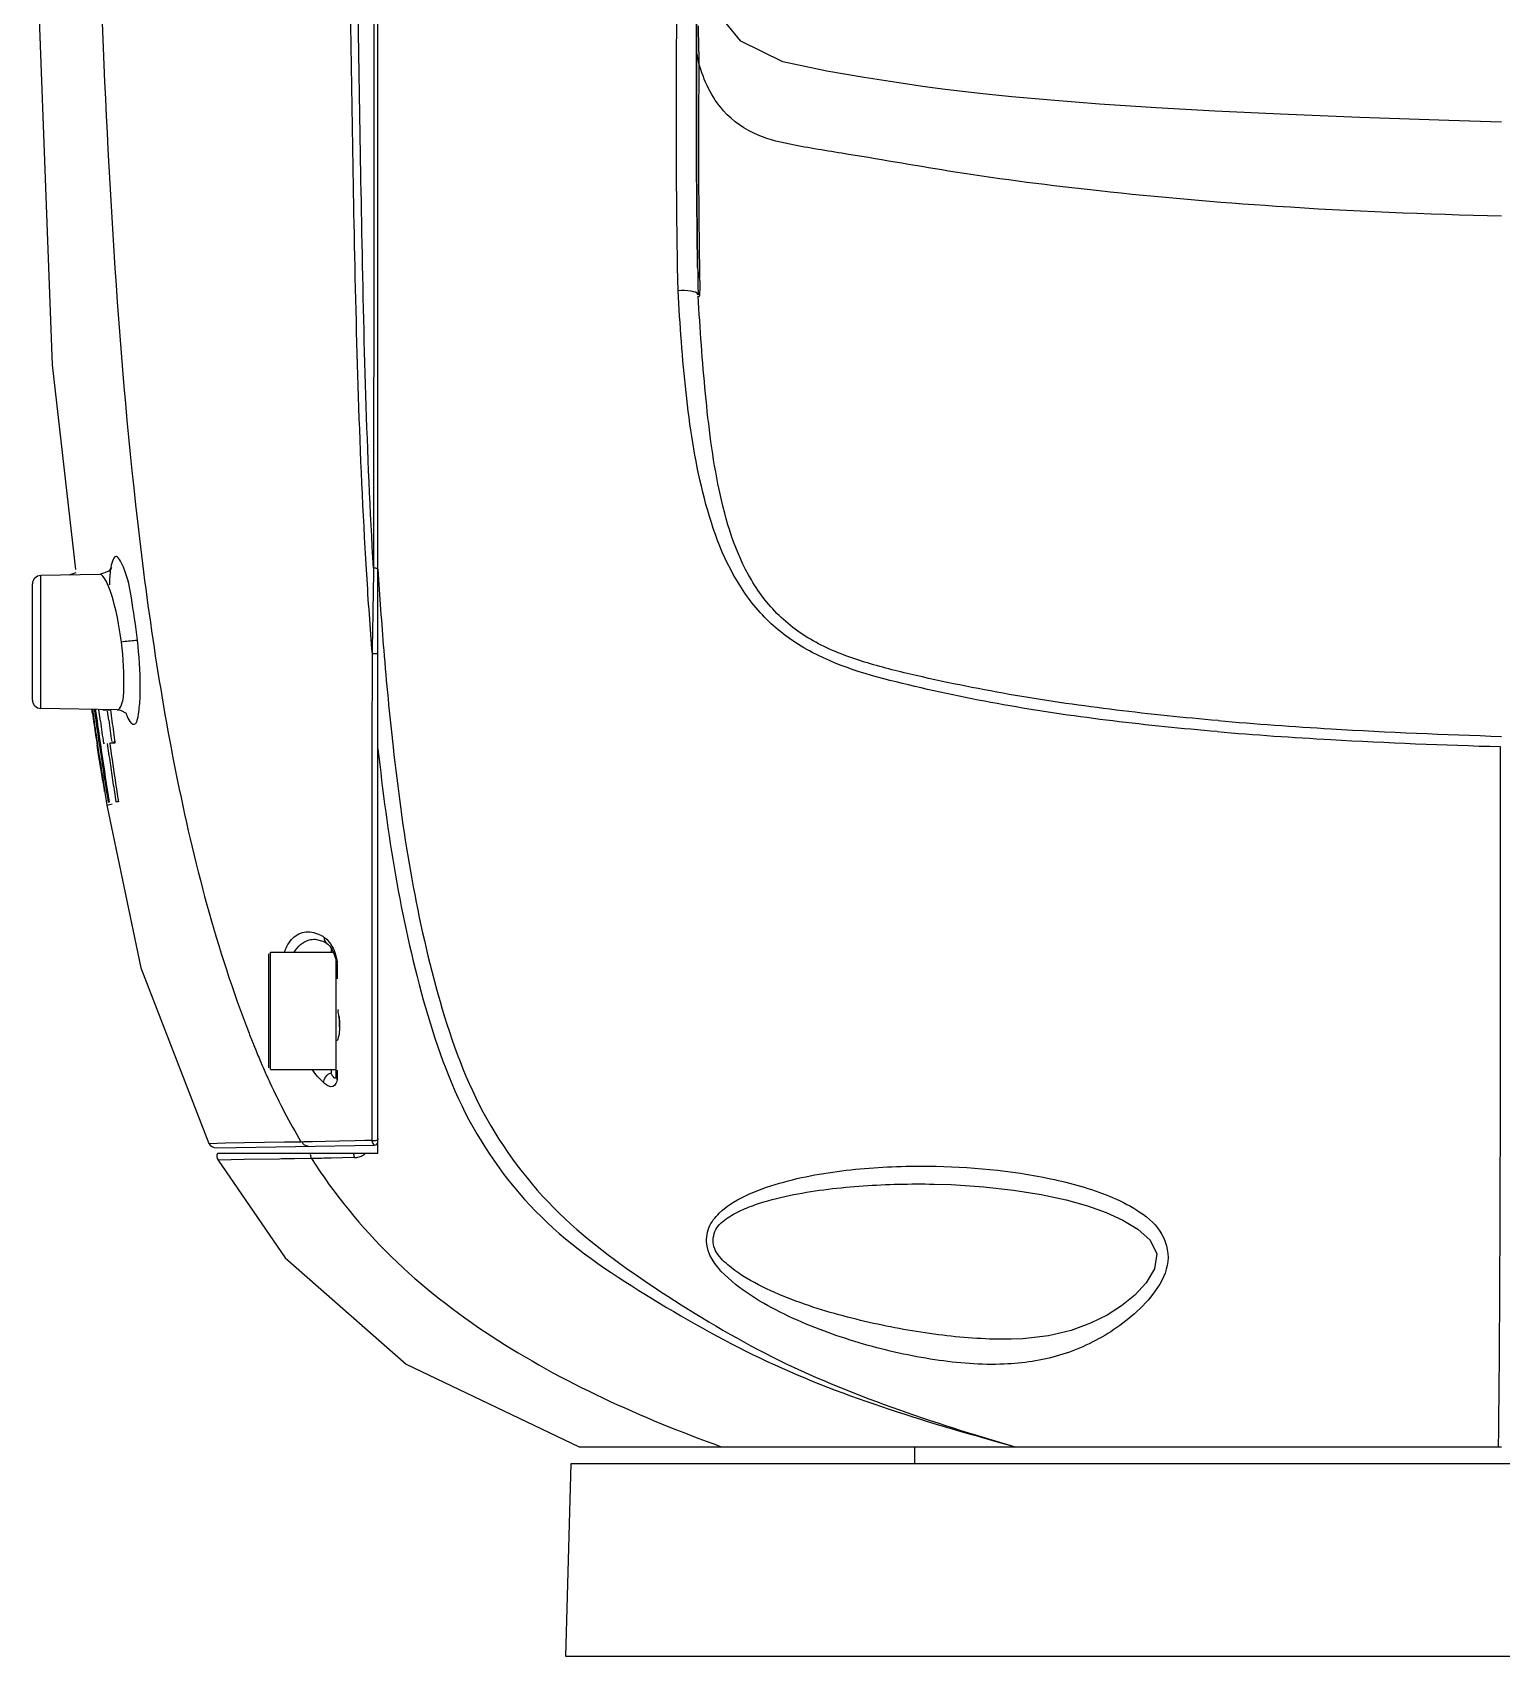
# Model space of a CAD drawing. Header units: millimetres. Extents: x 4086 to 8300, y 123 to 1549.
# Drawn here: x 6712.56 to 6734.46, y 695.88 to 720.1 of the extents above; entities that cross this region are included whole.
import ezdxf

# ---------------------------------------------------------------- set-up
doc = ezdxf.new("R2010")
doc.units = ezdxf.units.MM
doc.layers.add('外形图', color=7, linetype='Continuous')

msp = doc.modelspace()

# ---------------------------------------------------------------- linework, layer by layer
at = {"layer": '外形图'}
for p, q in [((6717.7055, 703.3878), (6717.7055, 751.3588)), ((6722.4542, 720.2881), (6722.4538, 719.861)), ((6722.454, 720.0225), (6722.4539, 719.9456)), ((6722.4538, 719.861), (6722.4536, 719.5646)), ((6722.4539, 719.9456), (6722.4538, 719.8421)), ((6722.4877, 719.8152), (6722.4882, 719.644)), ((6722.4537, 719.6374), (6722.4537, 719.6192)), ((6713.5575, 712.0189), (6712.6784, 712.0036)), ((6712.6784, 710.022), (6712.6784, 712.0036)), ((6713.2027, 712.0462), (6713.0985, 712.0109)), ((6717.5292, 712.0896), (6717.5333, 712.0227)), ((6712.5555, 710.147), (6712.5555, 711.8786)), ((6717.6174, 710.8348), (6717.6162, 709.4248)), ((6713.82, 710.0021), (6712.6784, 710.022)), ((6713.4433, 709.9846), (6713.4398, 710.0086)), ((6713.4464, 709.9631), (6713.4433, 709.9846)), ((6713.4477, 710.0085), (6713.4678, 709.8683)), ((6713.494, 710.0077), (6713.497, 709.9855)), ((6713.497, 709.9855), (6713.5009, 709.9571)), ((6713.5502, 709.9658), (6713.5457, 709.9993)), ((6713.5681, 709.8327), (6713.5502, 709.9658)), ((6713.6024, 710.0003), (6713.6406, 710.0019)), ((6713.6407, 710.001), (6713.7186, 710.0023)), ((6713.6924, 709.8458), (6713.674, 709.9823)), ((6713.82, 710.0021), (6713.821, 710.0021)), ((6713.5357, 709.3707), (6713.5198, 709.4733)), ((6713.5261, 709.4751), (6713.5419, 709.3716)), ((6713.542, 709.3306), (6713.5357, 709.3707)), ((6713.5419, 709.3716), (6713.5515, 709.3092)), ((6713.5557, 709.2434), (6713.542, 709.3306)), ((6713.568, 709.4825), (6713.5854, 709.3635)), ((6713.6314, 709.5008), (6713.6143, 709.5005)), ((6713.7849, 709.5035), (6713.7077, 709.5022)), ((6713.7517, 709.5202), (6713.7925, 709.5296)), ((6717.6162, 709.4248), (6717.6132, 705.8357)), ((6713.5698, 709.1544), (6713.5557, 709.2434)), ((6713.5925, 709.011), (6713.5698, 709.1544)), ((6713.5806, 709.1204), (6713.5893, 709.0643)), ((6713.5893, 709.0643), (6713.5974, 709.0123)), ((6713.5946, 708.9978), (6713.5925, 709.011)), ((6713.5981, 708.9754), (6713.5946, 708.9978)), ((6713.5974, 709.0123), (6713.6085, 708.9405)), ((6713.6167, 708.8714), (6713.6036, 708.9506)), ((6713.6085, 708.9405), (6713.6185, 708.8764)), ((6713.6269, 708.8097), (6713.6167, 708.8714)), ((6713.6185, 708.8764), (6713.6245, 708.8375)), ((6713.6245, 708.8375), (6713.63, 708.8023)), ((6713.6311, 708.7839), (6713.6269, 708.8097)), ((6713.63, 708.8023), (6713.6348, 708.7712)), ((6713.6348, 708.7712), (6713.6395, 708.7407)), ((6713.6395, 708.7407), (6713.6642, 708.579)), ((6713.6992, 708.627), (6713.6837, 708.6267)), ((6713.8373, 708.6294), (6713.8001, 708.6288)), ((6713.6642, 708.579), (6713.6644, 708.5778)), ((6713.6644, 708.5778), (6713.6643, 708.578)), ((6713.6644, 708.5778), (6713.7448, 708.5991)), ((6716.7714, 706.5807), (6716.8824, 706.5531)), ((6716.8824, 706.5531), (6716.9411, 706.5208)), ((6716.9411, 706.5208), (6716.9413, 706.5207)), ((6717.0069, 706.4481), (6717.0069, 706.3878)), ((6716.0805, 704.6628), (6716.0805, 706.3628)), ((6716.1055, 706.3878), (6717.0392, 706.3878)), ((6716.1055, 704.6378), (6716.1055, 706.3878)), ((6717.0805, 704.5284), (6717.0805, 706.2756)), ((6717.0973, 706.2154), (6717.0969, 705.991)), ((6717.1062, 705.5334), (6717.1105, 705.5128)), ((6717.1305, 705.2748), (6717.1305, 705.4305)), ((6716.1055, 704.6378), (6717.0805, 704.6378)), ((6717.0069, 704.6265), (6717.0069, 704.5878)), ((6717.0965, 704.6263), (6717.0967, 704.528)), ((6717.0967, 704.528), (6717.0967, 704.4912)), ((6717.6134, 704.0016), (6717.6139, 703.7215)), ((6715.184, 703.5369), (6715.4343, 703.5433)), ((6715.4343, 703.5433), (6715.7165, 703.5482)), ((6715.7165, 703.5482), (6716.3112, 703.5579)), ((6716.7321, 703.5651), (6716.9241, 703.5697)), ((6716.9241, 703.5697), (6717.1349, 703.5746)), ((6717.1349, 703.5746), (6717.3649, 703.5799)), ((6717.3649, 703.5799), (6717.5107, 703.5833)), ((6717.5107, 703.5833), (6717.6142, 703.5857)), ((6717.6139, 703.7215), (6717.6141, 703.606)), ((6717.6141, 703.606), (6717.6142, 703.5857)), ((6715.2965, 703.4708), (6717.6564, 703.5119)), ((6717.7055, 703.3878), (6715.3117, 703.3878)), ((6715.3226, 703.2869), (6715.3214, 703.2866)), ((6715.7135, 703.295), (6715.3226, 703.2869)), ((6716.2375, 703.3034), (6715.7135, 703.295)), ((6716.6987, 703.3103), (6716.4598, 703.3068)), ((6716.7133, 703.3105), (6716.6987, 703.3103)), ((6717.1772, 703.3201), (6717.0097, 703.3164)), ((6717.3573, 703.324), (6717.1772, 703.3201)), ((6725.9946, 702.9293), (6725.9953, 702.9293)), ((6720.7052, 699.0128), (6734.4555, 699.0128)), ((6725.7055, 699.0128), (6725.7055, 698.7628)), ((6720.5087, 695.8845), (6720.5841, 698.7628)), ((6720.5841, 698.7628), (6765.827, 698.7628)), ((6765.9024, 695.8845), (6720.5087, 695.8845))]:
    msp.add_line(p, q, dxfattribs=at)
for points in [[(6712.653, 729.5091), (6712.5572, 722.9564), (6712.8497, 715.1482), (6713.1972, 712.0944)], [(6723.1138, 719.9719), (6722.7371, 720.437), (6722.5339, 720.9271), (6722.4981, 721.0516)], [(6734.4555, 718.7668), (6733.6684, 718.7889), (6732.345, 718.8335), (6731.1589, 718.8822), (6730.1818, 718.9298), (6729.308, 718.9794), (6728.4606, 719.0354), (6727.7374, 719.0911), (6727.1541, 719.1429), (6726.7251, 719.186), (6726.4203, 719.2202), (6726.1626, 719.2519), (6725.8226, 719.2978), (6725.4063, 719.3593), (6724.9564, 719.4309), (6724.3968, 719.5243), (6723.7419, 719.662), (6723.1138, 719.9719)], [(6713.7285, 712.0958), (6713.7356, 712.1224), (6713.6927, 712.0689), (6713.5575, 712.0189)], [(6717.7055, 712.1003), (6717.705, 712.1021), (6717.7035, 712.1039), (6717.7009, 712.1056), (6717.6974, 712.1072), (6717.6929, 712.1086), (6717.6878, 712.1099), (6717.6819, 712.111), (6717.6755, 712.1118), (6717.6686, 712.1124), (6717.6615, 712.1128), (6717.6543, 712.1128), (6717.647, 712.1127), (6717.64, 712.1122)], [(6713.821, 710.0021), (6713.8655, 709.9965), (6713.9515, 709.9537)], [(6713.6643, 708.578), (6714.17, 706.1525), (6715.184, 703.5369)], [(6716.9413, 706.5207), (6716.9457, 706.5177), (6716.9572, 706.5085), (6716.9698, 706.4964), (6716.9829, 706.4815)], [(6716.9829, 706.4815), (6716.996, 706.4643), (6717.009, 706.445), (6717.0215, 706.4237), (6717.0333, 706.4008)], [(6717.0333, 706.4008), (6717.0443, 706.3765), (6717.0544, 706.3509), (6717.0633, 706.3245)], [(6717.0633, 706.3245), (6717.0707, 706.2975), (6717.0764, 706.2705), (6717.0799, 706.2447), (6717.0805, 706.2325)], [(6717.0973, 706.2154), (6717.0913, 706.2181), (6717.0867, 706.221), (6717.0833, 706.2239), (6717.0812, 706.227), (6717.0805, 706.2301)], [(6717.0967, 704.4912), (6717.091, 704.4982), (6717.0865, 704.5054), (6717.0832, 704.513), (6717.0812, 704.5206), (6717.0805, 704.5284)], [(6715.3214, 703.2866), (6716.3226, 701.8314), (6718.1287, 700.2452), (6720.7052, 699.0128)], [(6716.6982, 703.3878), (6716.6973, 703.3744), (6716.6978, 703.3609), (6716.6997, 703.3476), (6716.7029, 703.3347), (6716.7074, 703.3222), (6716.7133, 703.3101)], [(6717.3432, 703.3878), (6717.3435, 703.3746), (6717.3451, 703.3614), (6717.3479, 703.3485), (6717.352, 703.336), (6717.3574, 703.3241)], [(6725.9953, 702.9293), (6726.2511, 702.9218), (6726.7368, 702.8901), (6727.1821, 702.84), (6727.5942, 702.7732), (6727.9642, 702.693), (6728.2827, 702.6042), (6728.5601, 702.5063), (6728.8106, 702.3934), (6729.0345, 702.2585), (6729.2171, 702.0931), (6729.3166, 701.89), (6729.2835, 701.6654), (6729.1595, 701.4589), (6728.9884, 701.2749), (6728.7914, 701.115), (6728.5745, 700.9761), (6728.3301, 700.8541), (6728.0417, 700.748), (6727.7026, 700.6674), (6727.321, 700.6232), (6727.1428, 700.6163)]]:
    msp.add_lwpolyline(points, dxfattribs=at)
for centre, radius, start, end in [((6565.1916, 719.2267), 157.2972, 0.214384, 0.355206), ((6796.8473, 717.8954), 74.3598, 180.854974, 181.118816), ((6715.4639, 716.3037), 7.0392, 0.79926, 1.13812), ((6712.6805, 711.8786), 0.125, 91, 180), ((6783.058, 716.0554), 65.6487, 183.521817, 184.561261), ((6778.2215, 715.802), 60.6291, 183.501094, 184.645853), ((6765.5879, 714.7599), 47.9526, 184.62744, 186.36225), ((6712.6805, 710.147), 0.125, 180, 269), ((6773.9119, 718.7696), 61.1034, 188.286604, 188.461004), ((6773.1837, 718.5169), 60.3389, 188.240825, 188.618304), ((6772.8454, 718.2011), 59.9319, 187.857383, 188.056366), ((6771.364, 717.8913), 58.4045, 187.807705, 188.277964), ((6769.0668, 717.3823), 56.0098, 187.74651, 187.9182), ((6769.06, 717.3808), 55.878, 187.74978, 187.91403), ((6763.1688, 716.3166), 49.8517, 187.27668, 187.4698), ((6762.0537, 716.1697), 48.727, 187.469, 187.86314), ((6735.436, 770.0366), 60.4211, 265.056493, 266.662299), ((6773.1103, 718.6498), 60.2929, 188.460432, 188.754304), ((6772.0362, 718.086), 59.1145, 188.055759, 188.381222), ((6768.4386, 717.2949), 55.3756, 187.91817, 188.09154), ((6768.4585, 717.2971), 55.2706, 187.91401, 188.07965), ((6735.2498, 769.5452), 60.0801, 265.193165, 266.813748), ((6737.156, 799.7799), 90.2141, 266.671616, 268.284691), ((6770.7729, 717.9001), 57.8375, 188.381465, 188.640785), ((6766.794, 717.2108), 53.7841, 188.38962, 189.18349), ((6764.7048, 716.6539), 51.5336, 187.97793, 188.30602), ((6761.2411, 716.1125), 47.9908, 187.91718, 188.97057), ((6736.9226, 799.6497), 90.2311, 266.815725, 268.422072), ((6766.8804, 717.303), 53.8996, 188.63496, 189.26326), ((6762.9024, 716.3905), 49.7121, 188.30572, 188.64472), ((6760.5186, 716.0279), 47.3008, 188.6444, 188.99952), ((6716.5724, 706.101), 0.6081, 57.3693, 62.36163), ((6716.7976, 706.2156), 0.2996, 359.96221, 2.76049), ((6715.9046, 705.271), 1.2299, 7.5562, 11.33805), ((6715.9681, 705.2796), 1.1658, 5.61067, 7.5499), ((6728.6487, 710.1658), 13.7979, 201.19269, 202.02023), ((6727.9301, 709.8749), 13.0227, 202.01922, 203.01046), ((6726.8071, 709.3985), 11.8028, 203.01263, 203.82147), ((6726.2909, 709.1702), 11.2384, 203.8199, 204.86341), ((6717.1362, 704.7009), 0.3526, 227.83689, 231.68479), ((6715.2942, 703.5957), 0.125, 208.09962, 271), ((6717.6555, 703.5619), 0.05, 271, 0), ((6715.4302, 703.3481), 0.125, 161.46517, 209.45233), ((6717.3519, 703.5697), 0.2458, 271.26012, 278.85655), ((6717.3518, 703.5705), 0.2466, 278.85743, 295.33146), ((6717.3506, 703.573), 0.2493, 295.34193, 312.02393)]:
    msp.add_arc(centre, radius, start, end, dxfattribs=at)
for points, knots in [([(6717.653, 744.1604), (6717.6531, 741.5882), (6717.6499, 730.9055), (6717.6449, 720.2228), (6717.64, 712.1122)], [0, 0, 0, 0, 0.2407775, 1, 1, 1, 1]), ([(6713.2295, 736.5955), (6713.2504, 734.0959), (6713.3198, 728.941), (6713.5293, 721.0937), (6713.8613, 714.3936), (6714.6179, 709.0544), (6715.2975, 706.4321), (6715.7839, 705.1778)], [0, 0, 0, 0, 0.237052, 0.4888423, 0.7446514, 0.8724161, 1, 1, 1, 1]), ([(6717.1766, 731.2747), (6717.1983, 728.2182), (6717.2478, 723.5435), (6717.3392, 717.1481), (6717.4246, 713.8081), (6717.5292, 712.0896)], [0, 0, 0, 0, 0.4778612, 0.7308377, 1, 1, 1, 1]), ([(6717.2906, 731.2765), (6717.312, 728.2372), (6717.3601, 723.5704), (6717.4534, 717.1819), (6717.5321, 713.8313), (6717.6348, 712.1115)], [0, 0, 0, 0, 0.4756697, 0.7303703, 1, 1, 1, 1]), ([(6722.4718, 716.5929), (6722.4707, 716.6561), (6722.4555, 717.5357), (6722.4532, 718.5991), (6722.4537, 719.6245)], [0, 0, 0, 0, 0.0728611, 1, 1, 1, 1]), ([(6722.4536, 719.5646), (6722.4533, 718.5608), (6722.4557, 717.5198), (6722.4707, 716.6561), (6722.4718, 716.5929)], [0, 0, 0, 0, 0.9257988, 1, 1, 1, 1]), ([(6722.488, 719.6447), (6722.4885, 719.4226), (6722.482, 718.4697), (6722.4848, 717.5167), (6722.4958, 716.7859)], [0, 0, 0, 0, 0.2330096, 1, 1, 1, 1]), ([(6734.4555, 717.3641), (6733.3352, 717.388), (6731.3318, 717.4708), (6728.6152, 717.7053), (6726.4897, 717.976), (6724.9814, 718.2472), (6723.9976, 718.3978), (6723.3398, 718.5449), (6722.7691, 718.9329), (6722.5626, 719.3881), (6722.488, 719.6447)], [0, 0, 0, 0, 0.2668297, 0.4772544, 0.649094, 0.7768781, 0.8419257, 0.8864005, 0.9363825, 1, 1, 1, 1]), ([(6722.5024, 716.4019), (6722.5028, 716.3726), (6722.5027, 716.3218), (6722.5024, 716.1266), (6722.4802, 716.1699)], [0, 0, 0, 0, 0.3761626, 1, 1, 1, 1]), ([(6722.479, 716.1896), (6722.4678, 716.2265), (6722.3374, 716.2532), (6722.245, 716.2562), (6722.1798, 716.2492)], [0, 0, 0, 0, 0.3699191, 1, 1, 1, 1]), ([(6730.2153, 709.6764), (6729.696, 709.7205), (6728.6628, 709.8246), (6727.1243, 710.0437), (6725.6244, 710.3558), (6724.383, 710.6863), (6723.544, 711.2578), (6722.9151, 712.0423), (6722.5009, 713.2455), (6722.2802, 714.7354), (6722.2087, 715.7439), (6722.1798, 716.2492)], [0, 0, 0, 0, 0.1283678, 0.2558108, 0.3822089, 0.50681, 0.568001, 0.6288581, 0.7512629, 0.8753405, 1, 1, 1, 1]), ([(6730.2293, 709.8402), (6729.7225, 709.8844), (6728.713, 709.9878), (6727.2104, 710.2019), (6725.9756, 710.4481), (6725.005, 710.6868), (6724.3063, 710.9361), (6723.6927, 711.3469), (6723.0991, 712.1161), (6722.751, 713.2868), (6722.5754, 714.7175), (6722.5081, 715.6841), (6722.4802, 716.1699)], [0, 0, 0, 0, 0.1291754, 0.2576003, 0.3852317, 0.4486876, 0.511357, 0.5727256, 0.6332899, 0.7542576, 0.8764594, 1, 1, 1, 1]), ([(6714.1219, 711.0382), (6714.0997, 711.2508), (6714.03, 711.6458), (6713.983, 711.9925), (6713.7875, 712.3882), (6713.7286, 712.169), (6713.7192, 712.1026)], [0, 0, 0, 0, 0.4245224, 0.7371893, 0.8667991, 1, 1, 1, 1]), ([(6713.8815, 711.0128), (6713.8502, 711.2539), (6713.7863, 711.5861), (6713.6726, 711.8989), (6713.5951, 712.0193), (6713.5575, 712.0189)], [0, 0, 0, 0, 0.6773432, 0.895164, 1, 1, 1, 1]), ([(6714.1219, 711.0382), (6714.1122, 711.0371), (6714.0321, 711.0286), (6713.952, 711.0202), (6713.8815, 711.0128)], [0, 0, 0, 0, 0.1206001, 1, 1, 1, 1]), ([(6714.1586, 710.1605), (6714.1614, 710.2235), (6714.1657, 710.5166), (6714.1457, 710.8096), (6714.1219, 711.0382)], [0, 0, 0, 0, 0.215348, 1, 1, 1, 1]), ([(6713.821, 710.0021), (6713.854, 710.0024), (6713.9102, 710.1302), (6713.9285, 710.4449), (6713.9123, 710.7759), (6713.8815, 711.0128)], [0, 0, 0, 0, 0.0954451, 0.3089192, 1, 1, 1, 1]), ([(6717.7055, 710.8291), (6717.7055, 710.842), (6717.657, 710.8307), (6717.6339, 710.8409), (6717.619, 710.8347)], [0, 0, 0, 0, 0.4441982, 1, 1, 1, 1]), ([(6714.0259, 709.8037), (6714.0375, 709.7916), (6714.1081, 709.769), (6714.1409, 709.9701), (6714.1545, 710.0726), (6714.1586, 710.1605)], [0, 0, 0, 0, 0.114789, 0.3983359, 1, 1, 1, 1]), ([(6713.9476, 709.9556), (6713.9539, 709.9383), (6713.9747, 709.8855), (6713.9991, 709.8316), (6714.0259, 709.8037)], [0, 0, 0, 0, 0.3227049, 1, 1, 1, 1]), ([(6717.7055, 709.4201), (6717.7753, 708.7906), (6717.9404, 707.5311), (6718.3461, 705.6669), (6718.9716, 703.8412), (6720.1598, 702.2676), (6721.7927, 701.1959), (6724.059, 699.9187), (6725.95, 699.36), (6727.2054, 699.0128)], [0, 0, 0, 0, 0.1230438, 0.2464826, 0.3704885, 0.4951218, 0.6208127, 0.7469565, 1, 1, 1, 1]), ([(6717.9306, 709.4461), (6718.0001, 708.8267), (6718.1649, 707.5878), (6718.5637, 705.7549), (6719.1815, 703.96), (6720.3494, 702.4176), (6721.9144, 701.3023), (6723.5637, 700.3068), (6725.3572, 699.5771), (6726.5865, 699.1916), (6727.2056, 699.0128)], [0, 0, 0, 0, 0.1228317, 0.2460235, 0.3696276, 0.4938313, 0.6196977, 0.7461324, 0.8729972, 1, 1, 1, 1]), ([(6734.4379, 709.4528), (6734.4372, 708.6073), (6734.4329, 705.1273), (6734.4375, 701.6471), (6734.4063, 699.0128)], [0, 0, 0, 0, 0.2429791, 1, 1, 1, 1]), ([(6713.6026, 708.9452), (6713.6021, 708.9489), (6713.6006, 708.959), (6713.5991, 708.969), (6713.5981, 708.9754)], [0, 0, 0, 0, 0.3701305, 1, 1, 1, 1]), ([(6713.6033, 708.9403), (6713.6037, 708.9403), (6713.6024, 708.9429), (6713.6028, 708.9439), (6713.6026, 708.9452)], [0, 0, 0, 0, 0.2417665, 1, 1, 1, 1]), ([(6716.4387, 706.5989), (6716.4898, 706.6489), (6716.6356, 706.7201), (6716.7873, 706.6748), (6716.8545, 706.6396)], [0, 0, 0, 0, 0.4853067, 1, 1, 1, 1]), ([(6716.9003, 706.6131), (6716.9205, 706.6002), (6717.0103, 706.5199), (6717.062, 706.4042), (6717.0844, 706.3115)], [0, 0, 0, 0, 0.2007031, 1, 1, 1, 1]), ([(6717.0844, 706.3115), (6717.0877, 706.2981), (6717.0932, 706.2711), (6717.0963, 706.2437), (6717.0969, 706.23)], [0, 0, 0, 0, 0.5026385, 1, 1, 1, 1]), ([(6717.6128, 704.9679), (6717.6128, 704.8822), (6717.6128, 704.5601), (6717.613, 704.238), (6717.6134, 704.0016)], [0, 0, 0, 0, 0.2659068, 1, 1, 1, 1]), ([(6717.0967, 704.4912), (6717.0968, 704.4497), (6717.0439, 704.3449), (6716.9495, 704.3991), (6716.9176, 704.4243)], [0, 0, 0, 0, 0.5055964, 1, 1, 1, 1]), ([(6717.0805, 704.5284), (6717.0805, 704.5207), (6717.0737, 704.5004), (6717.0283, 704.5299), (6717.0189, 704.5617), (6717.0069, 704.5878)], [0, 0, 0, 0, 0.1800515, 0.3284303, 1, 1, 1, 1]), ([(6717.6142, 703.5857), (6717.6171, 703.5676), (6717.6235, 703.5411), (6717.6412, 703.5161), (6717.6501, 703.513)], [0, 0, 0, 0, 0.6623363, 1, 1, 1, 1]), ([(6717.7055, 703.6067), (6717.7055, 703.5893), (6717.6702, 703.5705), (6717.6221, 703.571), (6717.6199, 703.5862)], [0, 0, 0, 0, 0.529732, 1, 1, 1, 1]), ([(6716.7136, 703.3101), (6717.0538, 702.78), (6717.8611, 701.7919), (6719.8715, 700.2295), (6721.63, 699.4461), (6722.8227, 699.0128)], [0, 0, 0, 0, 0.2488456, 0.4986848, 1, 1, 1, 1]), ([(6717.6501, 703.513), (6717.6511, 703.5126), (6717.6532, 703.5121), (6717.6554, 703.5119), (6717.6564, 703.5119)], [0, 0, 0, 0, 0.5068541, 1, 1, 1, 1]), ([(6727.0436, 700.2445), (6726.6978, 700.2302), (6725.9868, 700.2883), (6725.113, 700.4836), (6724.4125, 700.7093), (6723.8908, 700.92), (6723.3811, 701.1824), (6722.9177, 701.5027), (6722.578, 701.8938), (6722.6135, 702.2885), (6722.8445, 702.5773), (6723.2415, 702.7996), (6723.9247, 703.0277), (6724.8242, 703.1712), (6725.5504, 703.2006), (6725.9144, 703.1968)], [0, 0, 0, 0, 0.1186283, 0.2427885, 0.3063377, 0.3706387, 0.4356811, 0.501502, 0.5666913, 0.5980294, 0.6285928, 0.6895868, 0.7511952, 0.8752342, 1, 1, 1, 1]), ([(6725.9144, 703.1968), (6726.5242, 703.1902), (6727.4414, 703.1076), (6728.4799, 702.8252), (6729.0287, 702.5538), (6729.4037, 702.2598), (6729.543, 701.7629), (6729.3119, 701.3253), (6728.9971, 700.9908), (6728.5294, 700.6388), (6727.8798, 700.3384), (6727.3207, 700.256), (6727.0436, 700.2445)], [0, 0, 0, 0, 0.2544589, 0.381869, 0.44572, 0.5099081, 0.5750778, 0.6413455, 0.7055137, 0.7671418, 0.8842993, 1, 1, 1, 1]), ([(6727.1432, 700.6163), (6726.8033, 700.6104), (6726.1133, 700.6591), (6725.2585, 700.8069), (6724.5735, 700.9755), (6724.0606, 701.1333), (6723.5579, 701.3309), (6723.1514, 701.5418), (6722.8658, 701.7629), (6722.6798, 701.9768), (6722.7143, 702.2704), (6722.9235, 702.4381), (6723.1499, 702.5574), (6723.4762, 702.6769), (6723.8995, 702.7794), (6724.4175, 702.8593), (6725.116, 702.9242), (6725.6433, 702.9355), (6725.9946, 702.9293)], [0, 0, 0, 0, 0.121075, 0.2455337, 0.3086784, 0.3723202, 0.4364802, 0.5012275, 0.5338556, 0.5662142, 0.5965703, 0.6268769, 0.6574789, 0.6882695, 0.7501786, 0.8124, 0.8748177, 1, 1, 1, 1])]:
    msp.add_open_spline(points, degree=3, knots=knots, dxfattribs=at)
for points in [[(6722.1798, 716.2492), (6722.1367, 718.1128), (6722.1632, 719.9774), (6722.1672, 721.8415)], [(6722.4537, 719.6245), (6722.454, 720.329), (6722.4555, 721.0522), (6722.4555, 721.7556)], [(6722.4538, 719.861), (6722.4537, 719.788), (6722.4656, 719.7142), (6722.488, 719.6447)], [(6722.4718, 716.5929), (6722.4743, 716.4585), (6722.4733, 716.324), (6722.479, 716.1896)], [(6722.4718, 716.5929), (6722.4728, 716.5421), (6722.4834, 716.4909), (6722.5017, 716.4435)], [(6713.7192, 712.1026), (6713.7081, 712.024), (6713.7037, 711.9445), (6713.7015, 711.8651)], [(6717.64, 712.1122), (6717.6381, 711.9883), (6717.636, 711.8644), (6717.6339, 711.7405)], [(6717.6339, 711.7405), (6717.6304, 711.5282), (6717.6266, 711.3158), (6717.6226, 711.1035)], [(6717.6226, 711.1035), (6717.6209, 711.0139), (6717.6192, 710.9244), (6717.6174, 710.8348)], [(6713.5515, 709.3092), (6713.5611, 709.2462), (6713.5709, 709.1833), (6713.5806, 709.1204)], [(6716.3135, 706.3881), (6716.3401, 706.4654), (6716.3802, 706.5418), (6716.4387, 706.5989)], [(6716.4579, 706.3878), (6716.5047, 706.4712), (6716.5869, 706.5461), (6716.6795, 706.5701)], [(6716.6795, 706.5701), (6716.7094, 706.5778), (6716.7406, 706.5812), (6716.7714, 706.5807)], [(6716.9003, 706.6131), (6716.8978, 706.5795), (6716.9128, 706.5389), (6716.9412, 706.5209)], [(6717.6132, 705.8357), (6717.613, 705.5464), (6717.6129, 705.2572), (6717.6128, 704.9679)], [(6717.1335, 705.281), (6717.1326, 705.2085), (6717.1247, 705.1333), (6717.0962, 705.0666)], [(6717.1284, 705.3935), (6717.132, 705.3562), (6717.1339, 705.3185), (6717.1335, 705.281)], [(6716.8996, 704.4396), (6716.834, 704.4988), (6716.7758, 704.5665), (6716.723, 704.6374)], [(6716.8996, 704.4396), (6716.8933, 704.5003), (6716.9481, 704.5713), (6717.0069, 704.5878)], [(6716.0942, 704.445), (6716.2341, 704.1431), (6716.388, 703.8471), (6716.5582, 703.5612)], [(6716.3112, 703.5579), (6716.3935, 703.5591), (6716.4759, 703.5601), (6716.5583, 703.5614)], [(6716.5582, 703.5612), (6716.6162, 703.5626), (6716.6742, 703.5638), (6716.7321, 703.5651)], [(6716.6656, 703.4946), (6716.6296, 703.494), (6716.5706, 703.5223), (6716.578, 703.5575)], [(6716.4598, 703.3068), (6716.3857, 703.3057), (6716.3116, 703.3045), (6716.2375, 703.3034)], [(6717.0097, 703.3164), (6716.911, 703.3142), (6716.8123, 703.3123), (6716.7136, 703.3101)]]:
    msp.add_open_spline(points, degree=3, dxfattribs=at)

doc.saveas('drawing.dxf')
